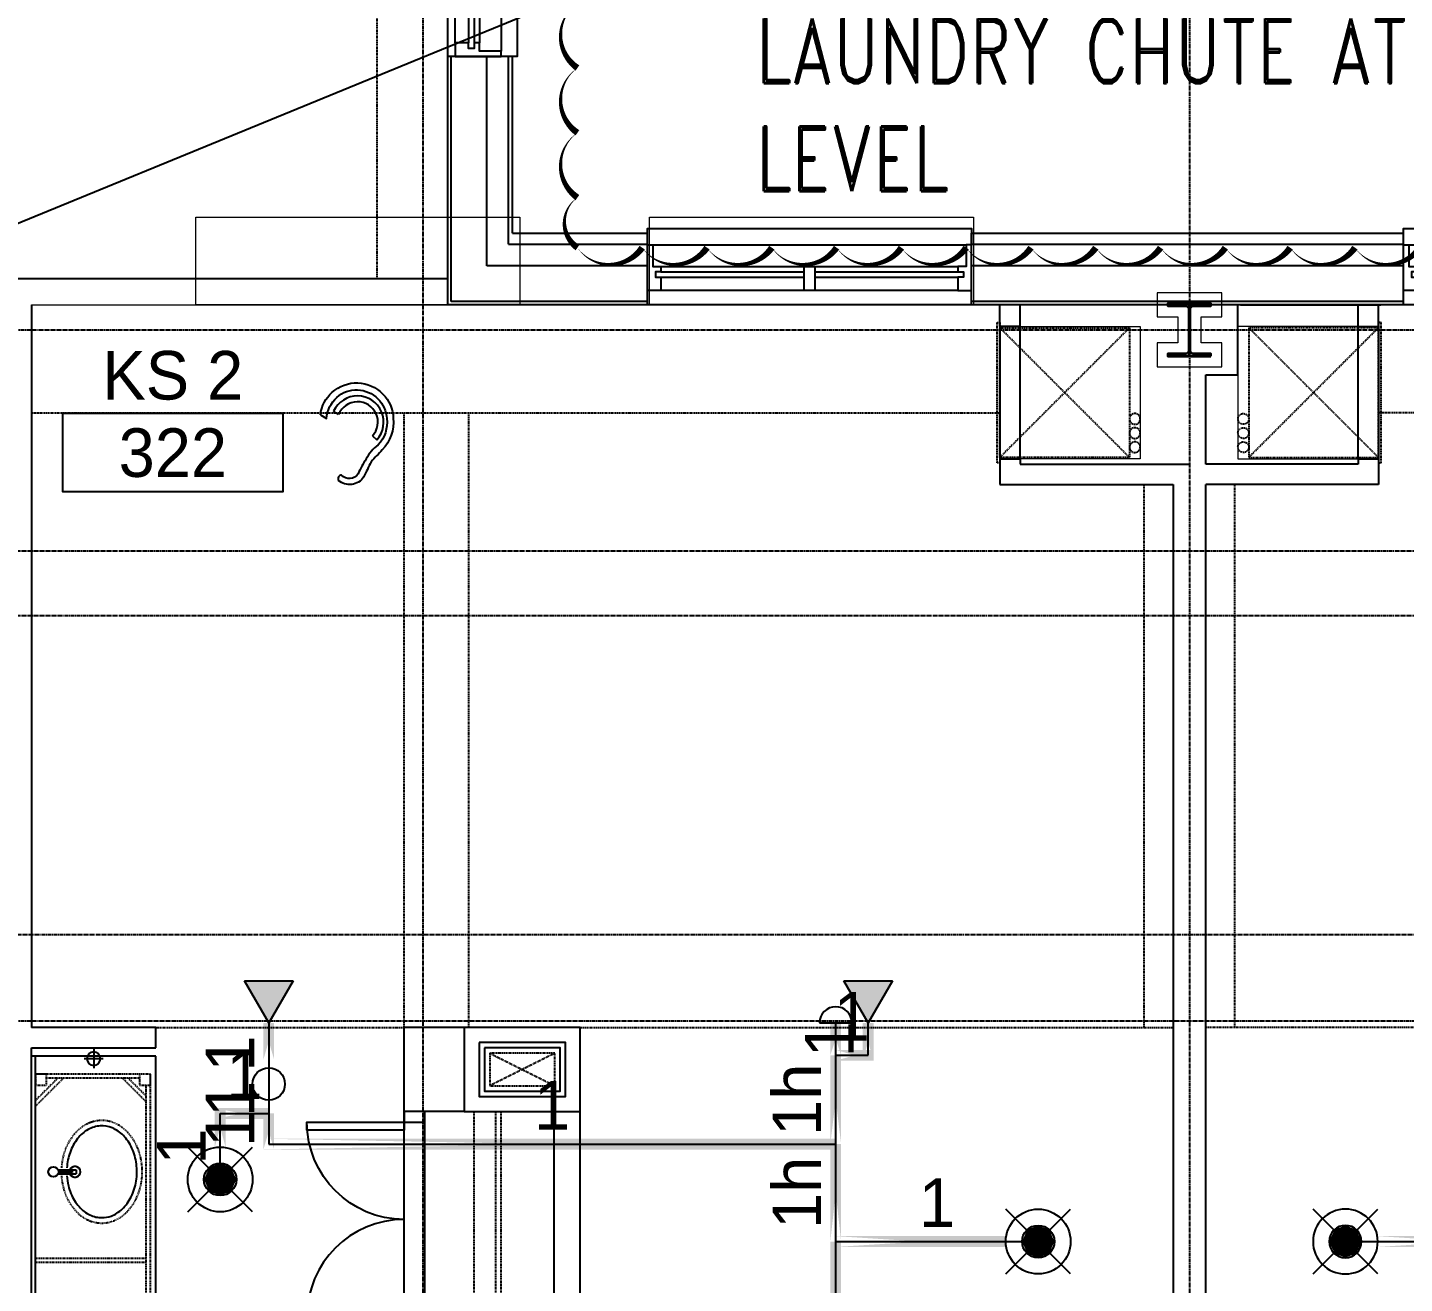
# Model space of a CAD drawing. Header units: inches. Extents: x -6955 to 13123, y -1334 to 3701.
# Drawn here: x 6442.1 to 6697.1, y 1788.9 to 2021.6 of the extents above; entities that cross this region are included whole.
import ezdxf
from ezdxf.enums import TextEntityAlignment as Align

# ---------------------------------------------------------------- set-up
doc = ezdxf.new("R2010")
doc.units = ezdxf.units.IN
doc.header["$MEASUREMENT"] = 0
doc.linetypes.add('CENTER2', pattern=[1.125, 0.75, -0.125, 0.125, -0.125])
doc.linetypes.add('HIDDEN2', pattern=[0.1875, 0.125, -0.0625])
for name, color, linetype, lineweight in [('A-Detl-Hatch', 1, 'Continuous', 18), ('A-Detl-Wide', 2, 'Continuous', 35), ('S-Detl-Hatch', 1, 'Continuous', 18)]:
    doc.layers.add(name, color=color, linetype=linetype, lineweight=lineweight)
for name, color, linetype in [('A-Door', 7, 'Continuous'), ('A-Door-Head', 8, 'Continuous'), ('A-Flor-Case', 6, 'Continuous'), ('A-Flor-Case-Hidden', 8, 'HIDDEN2'), ('A-Flor-Outline', 4, 'Continuous'), ('A-Flor-Ovhd', 1, 'HIDDEN2'), ('A-Flor-Pfix', 7, 'Continuous'), ('A-Flor-Soffit', 6, 'HIDDEN2'), ('A-Flor-Wall Mtd Fixture', 7, 'Continuous'), ('A-Glaz', 7, 'Continuous'), ('A-Glaz-Sill', 8, 'Continuous'), ('A-Grid(SmallScale)', 11, 'CENTER2'), ('A-HVAC', 6, 'HIDDEN2'), ('A-Tag-Rm(Scale)', 7, 'Continuous'), ('A-Wall-Full', 7, 'Continuous'), ('A-Wall-Hatch', 15, 'Continuous'), ('details', 7, 'Continuous'), ('headdn', 7, 'Continuous'), ('PIPEBL', 4, 'Continuous'), ('PIPESPC', 7, 'Continuous'), ('REVISION', 7, 'Continuous'), ('spk-cap', 7, 'Continuous'), ('spk-piperise', 7, 'Continuous'), ('TIDYPIPE', 7, 'Continuous')]:
    doc.layers.add(name, color=color, linetype=linetype)
doc.layers.add('G-Anno-Nplt', color=140, linetype='Continuous', lineweight=18, plot=False)
doc.styles.add('G1DIM', font='arial.ttf')
doc.styles.add('PDA1', font='ROMAND', dxfattribs={"width": 0.755})
doc.styles.add('PIPE', font='PIPE.SHX')
doc.styles.add('ROMANS', font='ROMANS', dxfattribs={"height": 0.25})
doc.dimstyles.new('Aec-Arch-I-96', dxfattribs={"dimscale": 96, "dimtxt": 0.09375, "dimasz": 0.0625, "dimexe": 0.0625, "dimexo": 0.0625, "dimgap": 0.03125, "dimtad": 1, "dimdec": 3, "dimzin": 3, "dimdsep": 46, "dimlunit": 4, "dimtxsty": 'G1DIM', "dimblk": 'ARCHTICK', "dimcen": 0.09375, "dimclrt": 2, "dimazin": 2, "dimtfac": 0.75, "dimtdec": 3, "dimtix": 1, "dimtmove": 2, "dimatfit": 2, "dimldrblk": 'OPEN90', "dimfxl": 0.0625, "dimtolj": 1, "dimtzin": 0, "dimarcsym": 0})
doc.dimstyles.new('STANDARD$7', dxfattribs={"dimtxt": 0.09375, "dimasz": 0.125, "dimexe": 0.125, "dimexo": 0.09375, "dimgap": 0.0625, "dimtad": 1, "dimdec": 6, "dimzin": 3, "dimdsep": 46, "dimlunit": 4, "dimtxsty": 'ROMANS', "dimcen": 0.09375, "dimadec": 0, "dimazin": 0, "dimtfac": 0.09375, "dimtdec": 0, "dimtofl": 0, "dimtmove": 0, "dimatfit": 3, "dimfxl": 1, "dimfrac": 2, "dimtolj": 1, "dimtzin": 3, "dimarcsym": 0})

# ---------------------------------------------------------------- blocks, each defined once
blk = doc.blocks.new('EXTERIOR WINDOW 3')
at = {"layer": 'A-Glaz'}
for p, q in [((5693, -8445.75), (5693, -8419.25)), ((5694, -8445.75), (5694, -8419.25)), ((5695, -8474.25), (5695, -8419.25)), ((5693, -8474.25), (5693, -8447.75)), ((5694, -8474.25), (5694, -8447.75))]:
    blk.add_line(p, q, dxfattribs=at)
for points in [[(5693, -8419.25), (5690.5, -8419.25), (5690.5, -8416.75), (5699, -8416.75), (5699, -8417.75), (5695, -8417.75), (5695, -8419.25), (5694, -8419.25), (5694, -8418.25), (5693, -8418.25), (5693, -8419.25)], [(5693, -8474.25), (5690.5, -8474.25), (5690.5, -8476.75), (5699, -8476.75), (5699, -8475.75), (5695, -8475.75), (5695, -8474.25), (5694, -8474.25), (5694, -8475.25), (5693, -8475.25), (5693, -8474.25)]]:
    blk.add_lwpolyline(points, dxfattribs=at)
blk.add_lwpolyline([(5690.5, -8445.75), (5690.5, -8447.75), (5695, -8447.75), (5695, -8445.75)], close=True, dxfattribs=at)
at = {"layer": 'A-Glaz-Sill'}
for p, q in [((5689.12, -8416.75), (5689.12, -8476.75)), ((5690.5, -8419.25), (5690.5, -8474.25)), ((5699, -8475.75), (5699, -8417.75))]:
    blk.add_line(p, q, dxfattribs=at)
blk.add_lwpolyline([(5699, -8476.75), (5702, -8476.75), (5702, -8416.75), (5699, -8416.75)], dxfattribs=at)
blk = doc.blocks.new('EXTERIOR WINDOW 4')
at = {"layer": 'A-Glaz'}
for p, q in [((3139.62, -8499), (3194.62, -8499)), ((3139.62, -8500), (3166.12, -8500)), ((3139.62, -8501), (3166.12, -8501)), ((3168.12, -8500), (3194.62, -8500)), ((3168.12, -8501), (3194.62, -8501))]:
    blk.add_line(p, q, dxfattribs=at)
for points in [[(3139.62, -8501), (3139.62, -8503.5), (3137.12, -8503.5), (3137.12, -8495), (3138.12, -8495), (3138.12, -8499), (3139.62, -8499), (3139.62, -8500), (3138.62, -8500), (3138.62, -8501), (3139.62, -8501)], [(3194.62, -8501), (3194.62, -8503.5), (3197.12, -8503.5), (3197.12, -8495), (3196.12, -8495), (3196.12, -8499), (3194.62, -8499), (3194.62, -8500), (3195.62, -8500), (3195.62, -8501), (3194.62, -8501)]]:
    blk.add_lwpolyline(points, dxfattribs=at)
blk.add_lwpolyline([(3168.12, -8503.5), (3166.12, -8503.5), (3166.12, -8499), (3168.12, -8499)], close=True, dxfattribs=at)
at = {"layer": 'A-Glaz-Sill'}
for p, q in [((3138.12, -8495), (3196.12, -8495)), ((3194.62, -8503.5), (3139.62, -8503.5)), ((3197.12, -8506.13), (3137.12, -8506.13))]:
    blk.add_line(p, q, dxfattribs=at)
blk.add_lwpolyline([(3137.12, -8495), (3137.12, -8492), (3197.12, -8492), (3197.12, -8495)], dxfattribs=at)
blk = doc.blocks.new('*U18')
at = {"layer": 'A-Detl-Hatch'}
h = blk.add_hatch(dxfattribs=at)
h.set_pattern_fill('ANSI32', color=256, scale=6, style=0)
h.set_pattern_definition([(45, (0, -4.865), (-1.591, 1.591), []), (45, (1.0607, -4.865), (-1.591, 1.591), [])])
edge = h.paths.add_edge_path()
edge.add_line((3.98, -9.73), (3.98, -9.295))
edge.add_line((3.98, -9.295), (0.645, -9.295))
edge.add_arc((0.645, -8.795), 0.5, 180, 270, ccw=False)
edge.add_line((0.145, -8.795), (0.145, -0.935))
edge.add_arc((0.645, -0.935), 0.5, 90, 180, ccw=False)
edge.add_line((0.645, -0.435), (3.98, -0.435))
edge.add_line((3.98, -0.435), (3.98, 0))
edge.add_line((3.98, 0), (-3.98, 0))
edge.add_line((-3.98, 0), (-3.98, -0.435))
edge.add_line((-3.98, -0.435), (-0.645, -0.435))
edge.add_arc((-0.645, -0.935), 0.5, 0, 90, ccw=False)
edge.add_line((-0.145, -0.935), (-0.145, -8.795))
edge.add_arc((-0.645, -8.795), 0.5, -90, 0, ccw=False)
edge.add_line((-0.645, -9.295), (-3.98, -9.295))
edge.add_line((-3.98, -9.295), (-3.98, -9.73))
edge.add_line((-3.98, -9.73), (3.98, -9.73))
at = {"color": 0, "linetype": 'ByBlock'}
blk.add_lwpolyline([(3.98, -9.73), (3.98, -9.295), (0.645, -9.295, -0.4142136), (0.145, -8.795), (0.145, -0.935, -0.4142136), (0.645, -0.435), (3.98, -0.435), (3.98, 0), (-3.98, 0), (-3.98, -0.435), (-0.645, -0.435, -0.4142136), (-0.145, -0.935), (-0.145, -8.795, -0.4142136), (-0.645, -9.295), (-3.98, -9.295), (-3.98, -9.73)], format="xyb", close=True, dxfattribs=at)
blk = doc.blocks.new('W10X33')
at = {"layer": 'S-Detl-Hatch'}
blk.add_lwpolyline([(13773.78, -7310.28), (13773.78, -7305.84), (13769.95, -7305.84), (13769.95, -7300.98), (13773.78, -7300.98), (13773.78, -7296.55), (13761.82, -7296.55), (13761.82, -7300.98), (13765.66, -7300.98), (13765.66, -7305.84), (13761.82, -7305.84), (13761.82, -7310.28)], close=True, dxfattribs=at)
at = {"layer": 'A-Detl-Wide'}
blk.add_blockref('*U18', (13767.8, -7298.55), dxfattribs=at)
blk = doc.blocks.new('Rm Tag')
blk.add_lwpolyline([(-0.2124, 0.0759), (0.2124, 0.0759), (0.2124, -0.0759), (-0.2124, -0.0759)], close=True)
for p in [(0, 0.2858), (0, 0.1493), (0, 0)]:
    blk.add_attdef('XXX', text='', height=0.0938).set_placement(p, align=Align.MIDDLE_CENTER)
blk = doc.blocks.new('King Studio 1 -41')
at = {"layer": 'A-Flor-Soffit'}
blk.add_line((9.5, 267.54), (194.63, 267.54), dxfattribs=at)
at = {"layer": 'A-Wall-Full'}
blk.add_line((9.5, 147.25), (9.5, 280.63), dxfattribs=at)
at = {"layer": 'G-Anno-Nplt'}
blk.add_line((9.5, 280.63), (214.88, 280.63), dxfattribs=at)
blk.add_lwpolyline([(110.63, 280.63), (110.63, 293.5), (50.63, 293.5), (50.63, 280.63)], close=True, dxfattribs=at)
blk = doc.blocks.new('HI Symbol')
for p, q in [((-3.27, 0.7), (-4.19, 1.28)), ((3, -3.29), (3.79, -4.02))]:
    blk.add_line(p, q)
for points in [[(-6.63, 0.65, -0.182935), (-4.44, 4.8, -0.200247), (0.29, 6.53, -0.195072), (4.92, 4.47, -0.193072), (6.86, 0.03, -0.217394), (4.81, -5.88, 0.008253), (2.76, -8.08, 0.005655), (1.37, -10.89, -0.460511), (-3.3, -11.51, -0.33814)], [(-6.63, 0.65), (-5.5, -0.07, -0.195256), (-3.58, 3.85, -0.201114), (0.24, 5.25, -0.195703), (4.01, 3.58, -0.179051), (5.66, -0.07, -0.224659), (4.03, -4.95, 0.096678), (1.84, -7.53, 0.036089), (0.34, -10.32, -0.47152), (-2.7, -10.57, 0.661656), (-3.25, -11.51, -2.553875)]]:
    blk.add_lwpolyline(points, format="xyb")
for radius, end in [(4.85, 155.5899), (3.77, 157.8484)]:
    blk.add_arc((0.23, -0.73), radius, 317.2822, end)
blk = doc.blocks.new('side2')
for p, q in [((0, 0), (7.79, 4.5)), ((7.79, 4.5), (7.79, -4.5)), ((7.79, -4.5), (0, 0))]:
    blk.add_line(p, q)
blk.add_solid([(7.79, -4.5), (0, 0), (7.79, 4.5)])
blk = doc.blocks.new('dpend2')
for p, q in [((-6, -6), (6, 6)), ((6, -6), (-6, 6))]:
    blk.add_line(p, q)
for radius in [6, 3]:
    blk.add_circle((0, 0), radius)
for points in [[(0, 0), (0, 3), (-2.12, 2.14)], [(0, 0), (0, 3), (2.12, 2.14)], [(0, 0), (-3, 0), (-2.08, 2.07)], [(0, 0), (-3, 0), (-2.08, -2.07)], [(0, 0), (0, -3), (-2.12, -2.14)], [(0, 0), (3, 0), (2.08, 2.07)], [(0, 0), (3, 0), (2.08, -2.07)], [(0, 0), (0, -3), (2.12, -2.14)]]:
    blk.add_solid(points)
blk = doc.blocks.new('CAP')
blk.add_line((0, 3), (0, -3))
blk.add_arc((0, 0), 3, 270, 90)
blk = doc.blocks.new('PIPESPC')
at = {"layer": 'PIPESPC', "style": 'PIPE', "width": 0.9}
blk.add_attdef('SIZE', text='', height=9, dxfattribs=at).set_placement((0, 4.02), align=Align.CENTER)
at = {"layer": 'PIPESPC', "style": 'PIPE', "flags": 1}
blk.add_attdef('SCHED', (25.3, 3.89), '', height=9, dxfattribs=at)
blk = doc.blocks.new('rise')
blk.add_circle((0, 0), 3)
blk = doc.blocks.new('HVAC UNIT NICHE')
at = {"layer": 'A-Door-Head'}
blk.add_lwpolyline([(4, 0), (28.5, 0), (28.5, -3.75), (4, -3.75)], close=True, dxfattribs=at)
at = {"layer": 'A-HVAC'}
for p, q in [((4.25, 0), (28.25, -24)), ((4.25, -24), (28.25, 0))]:
    blk.add_line(p, q, dxfattribs=at)
for points in [[(3.25, 0), (29.25, 0), (29.25, 0.5), (3.25, 0.5)], [(4.25, -24), (28.25, -24), (28.25, 0), (4.25, 0)]]:
    blk.add_lwpolyline(points, close=True, dxfattribs=at)
for centre in [(21.13, -25), (23.75, -25), (26.36, -25)]:
    blk.add_circle(centre, 1, dxfattribs=at)
at = {"layer": 'A-Wall-Full'}
for p, q in [((4, 0), (0, 0)), ((4, -3.75), (4, 0)), ((28.5, 0), (33.25, 0)), ((28.5, -3.75), (28.5, 0)), ((33.25, 0), (33.25, -26)), ((4, -3.75), (0, -3.75)), ((28.5, -3.75), (29.5, -3.75)), ((29.5, -3.75), (29.5, -26))]:
    blk.add_line(p, q, dxfattribs=at)
at = {"layer": 'G-Anno-Nplt'}
blk.add_lwpolyline([(4, 0), (4, -26), (28.5, -26), (28.5, 0)], close=True, dxfattribs=at)
blk = doc.blocks.new('Plumbing Chase')
at = {"layer": 'A-Flor-Outline', "linetype": 'HIDDEN2', "ltscale": 0.5}
blk.add_lwpolyline([(0.625, 0), (6.625, 0), (6.625, 24), (0.625, 24)], close=True, dxfattribs=at)
at = {"layer": 'G-Anno-Nplt'}
for centre in [(3.625, 18), (3.625, 12), (3.625, 6)]:
    blk.add_circle(centre, 2.5, dxfattribs=at)
blk = doc.blocks.new('18in door')
blk.add_lwpolyline([(0, 0), (1.5, 0), (1.5, 18), (0, 18)], close=True)
blk.add_arc((0, 0), 18, 0, 90)
blk = doc.blocks.new('Single 12x6 HVAC Shaft')
at = {"layer": 'A-Flor-Outline'}
blk.add_lwpolyline([(3.75, 17.75), (11.75, 17.75), (11.75, 3.75), (3.75, 3.75)], close=True, dxfattribs=at)
at = {"layer": 'A-HVAC'}
for p, q in [((4.75, 16.75), (10.75, 4.75)), ((4.75, 4.75), (10.75, 16.75))]:
    blk.add_line(p, q, dxfattribs=at)
blk.add_lwpolyline([(4.75, 16.75), (10.75, 16.75), (10.75, 4.75), (4.75, 4.75)], close=True, dxfattribs=at)
at = {"layer": 'A-Wall-Full'}
for points in [[(0, 21.5), (15.5, 21.5), (15.5, 0), (0, 0)], [(2.75, 18.75), (12.75, 18.75), (12.75, 2.75), (2.75, 2.75)]]:
    blk.add_lwpolyline(points, close=True, dxfattribs=at)
blk = doc.blocks.new('sink1915rear')
for p, q in [((-0.37, -1.9), (-0.37, -5.29)), ((-0.12, -1.97), (-0.12, -4.54)), ((0.13, -1.97), (0.13, -4.54)), ((0.38, -1.9), (0.38, -5.29)), ((0.13, -4.54), (-0.12, -4.54)), ((0.38, -5.29), (-0.37, -5.29))]:
    blk.add_line(p, q)
blk.add_circle((0, -1.04), 0.938)
for start, end in [(112.0243, 67.9757), (138.5829, 221.4171), (318.587, 41.413), (264.1135, 275.8865)]:
    blk.add_arc((0, -5.04), 1, start, end)
blk.add_open_spline([(-0.75, -3.54), (-1.37, -3.58), (-1.99, -3.68), (-3.59, -4.07), (-4.53, -4.46), (-6.15, -5.47), (-6.84, -6.09), (-7.86, -7.44), (-8.21, -8.17), (-8.46, -9.28), (-8.5, -9.65), (-8.5, -10.01), (-8.5, -10.59), (-8.4, -11.17), (-7.93, -12.47), (-7.49, -13.18), (-6.28, -14.46), (-5.51, -15.02), (-3.75, -15.9), (-2.76, -16.21), (-0.69, -16.54), (0.38, -16.56), (2.47, -16.29), (3.47, -16), (5.27, -15.17), (6.07, -14.63), (7.34, -13.38), (7.81, -12.68), (8.41, -11.21), (8.54, -10.45), (8.44, -8.94), (8.22, -8.19), (7.42, -6.76), (6.85, -6.1), (5.41, -4.95), (4.55, -4.47), (2.7, -3.81), (1.74, -3.61), (0.75, -3.54)], degree=3, knots=[4.798605, 4.798605, 4.798605, 4.798605, 5.014176, 5.014176, 5.378501, 5.378501, 5.742827, 5.742827, 6.107152, 6.107152, 6.283185, 6.283185, 6.283185, 6.561131, 6.561131, 6.925457, 6.925457, 7.289782, 7.289782, 7.654107, 7.654107, 8.018433, 8.018433, 8.382758, 8.382758, 8.747084, 8.747084, 9.111409, 9.111409, 9.475734, 9.475734, 9.84006, 9.84006, 10.204385, 10.204385, 10.56871, 10.56871, 10.909356, 10.909356, 10.909356, 10.909356])
at = {"layer": 'A-Flor-Case-Hidden', "linetype": 'HIDDEN2', "ltscale": 0.25}
blk.add_ellipse((0, -10.01), major_axis=(-9.5, 0), ratio=0.789474, start_param=4.791408, end_param=10.916548, dxfattribs=at)
blk = doc.blocks.new('wall sconce')
for p, q in [((0, 0), (3.75, 0)), ((2, -1.75), (2, 1.75))]:
    blk.add_line(p, q)
blk.add_circle((2, 0), 1.25)
blk = doc.blocks.new('41in Std Vanity')
at = {"layer": 'A-Flor-Case'}
for p, q in [((23, 54.5), (0, 54.5)), ((0.75, 1.5), (0.75, 54.5)), ((23, 1.5), (23, 54.5)), ((23, 1.5), (0, 1.5))]:
    blk.add_line(p, q, dxfattribs=at)
at = {"layer": 'A-Flor-Case-Hidden'}
for p, q in [((22, 51.12), (0.75, 51.12)), ((22, 4.88), (22, 51.12)), ((4.83, 50.38), (0.75, 46.3)), ((5.89, 50.38), (0.75, 45.24)), ((20, 50.38), (2.75, 50.38)), ((16.86, 50.38), (21.25, 45.99)), ((17.92, 50.38), (21.25, 47.05)), ((21.25, 4.88), (21.25, 49.12)), ((21.25, 17), (0.75, 17)), ((21.25, 16.25), (0.75, 16.25)), ((21.25, 5.62), (0.75, 5.62)), ((22, 4.88), (0.75, 4.88))]:
    blk.add_line(p, q, dxfattribs=at)
for points in [[(0.75, 49.12), (2.75, 49.12), (2.75, 51.12), (0.75, 51.12)], [(20, 49.12), (22, 49.12), (22, 51.12), (20, 51.12)]]:
    blk.add_lwpolyline(points, close=True, dxfattribs=at)
at = {"layer": 'A-Wall-Full'}
for p, q in [((0, 0), (0, 56)), ((0, 56), (23, 56)), ((23, 0), (0, 0))]:
    blk.add_line(p, q, dxfattribs=at)
at = {"layer": 'A-Flor-Pfix', "rotation": 90}
blk.add_blockref('sink1915rear', (2.99, 33.06), dxfattribs=at)
at = {"layer": 'A-Flor-Wall Mtd Fixture', "xscale": -1, "rotation": 90}
blk.add_blockref('wall sconce', (11.5, 56), dxfattribs=at)
at = {"layer": 'A-Flor-Wall Mtd Fixture', "rotation": 90}
blk.add_blockref('wall sconce', (11.5, 0), dxfattribs=at)
blk = doc.blocks.new('_ArchTick')
at = {"color": 0, "linetype": 'ByBlock', "const_width": 0.15}
blk.add_lwpolyline([(-0.5, -0.5), (0.5, 0.5)], dxfattribs=at)
blk = doc.blocks.new('*D133')
at = {"layer": 'Defpoints', "color": 0, "transparency": 16777216}
for p in [(-44.25, -73.66), (-4.25, -73.66), (-4.25, -75.03)]:
    blk.add_point(p, dxfattribs=at)
at = {"layer": 'G-Anno-Nplt', "color": 0, "lineweight": -2, "transparency": 16777216}
for p, q in [((-44.25, -75.03), (-4.25, -75.03)), ((-44.25, -75.16), (-44.25, -76.53)), ((-4.25, -75.16), (-4.25, -76.53))]:
    blk.add_line(p, q, dxfattribs=at)
at = {"layer": 'G-Anno-Nplt', "color": 0, "lineweight": -2, "transparency": 16777216, "xscale": 1.5, "yscale": 1.5, "zscale": 1.5, "rotation": 180}
blk.add_blockref('_ArchTick', (-44.25, -75.03), dxfattribs=at)
at = {"layer": 'G-Anno-Nplt', "color": 0, "lineweight": -2, "transparency": 16777216, "xscale": 1.5, "yscale": 1.5, "zscale": 1.5}
blk.add_blockref('_ArchTick', (-4.25, -75.03), dxfattribs=at)
at = {"layer": 'G-Anno-Nplt', "transparency": 16777216, "insert": (-24.25, -76.93), "char_height": 2.25, "attachment_point": 5, "rotation": 180, "style": 'G1DIM'}
blk.add_mtext('\\A1;3\'-4"', dxfattribs=at)
blk = doc.blocks.new('_Open90')
at = {"color": 0, "linetype": 'ByBlock', "lineweight": -2}
for p, q in [((0, 0), (-1, 0)), ((-0.5, 0.5), (0, 0)), ((0, 0), (-0.5, -0.5))]:
    blk.add_line(p, q, dxfattribs=at)
blk = doc.blocks.new('*D134')
at = {"layer": 'Defpoints', "color": 0, "transparency": 16777216}
for p in [(-11.64, -72.75), (-10.4, -72.75), (-10.4, -96.75)]:
    blk.add_point(p, dxfattribs=at)
at = {"layer": 'G-Anno-Nplt', "color": 0, "lineweight": -2, "transparency": 16777216}
for p, q in [((-11.9, -72.75), (-13.14, -72.75)), ((-11.64, -96.75), (-11.64, -72.75)), ((-11.9, -96.75), (-13.14, -96.75))]:
    blk.add_line(p, q, dxfattribs=at)
at = {"layer": 'G-Anno-Nplt', "color": 0, "lineweight": -2, "transparency": 16777216, "xscale": 1.5, "yscale": 1.5, "zscale": 1.5}
for p, rotation in [((-11.64, -72.75), 90), ((-11.64, -96.75), 270)]:
    blk.add_blockref('_ArchTick', p, dxfattribs=dict(at, rotation=rotation))
at = {"layer": 'G-Anno-Nplt', "transparency": 16777216, "insert": (-13.54, -84.75), "char_height": 2.25, "attachment_point": 5, "rotation": 90, "style": 'G1DIM'}
blk.add_mtext('\\A1;2\'-0"', dxfattribs=at)
blk = doc.blocks.new('Studio Vanity and Closet Typ')
at = {"layer": 'A-Door'}
for points in [[(-42.2386, -69), (-42.2386, -72.75), (-44.2386, -72.75), (-44.2386, -69)], [(-6.2386, -69), (-6.2386, -72.75), (-4.2386, -72.75), (-4.2386, -69)]]:
    blk.add_lwpolyline(points, close=True, dxfattribs=at)
at = {"layer": 'A-Door-Head'}
blk.add_lwpolyline([(-42.2386, -69), (-42.2386, -72.75), (-6.2386, -72.75), (-6.2386, -69)], close=True, dxfattribs=at)
at = {"layer": 'A-Flor-Ovhd'}
for p, q in [((-4.375, -81.955), (-44.25, -81.955)), ((-4.375, -85.955), (-44.25, -85.955)), ((-4.375, -86.955), (-44.25, -86.955))]:
    blk.add_line(p, q, dxfattribs=at)
at = {"layer": 'A-Flor-Soffit'}
blk.add_line((-59.75, -23), (-59.75, -69), dxfattribs=at)
at = {"layer": 'A-Wall-Full'}
for p, q in [((-56, 0), (-56, -23)), ((0, 0), (0, -23)), ((-56, -23), (-59.75, -23)), ((-42.25, -69), (-59.75, -69)), ((-59.75, -101.625), (-59.75, -69)), ((-42.25, -69), (-42.25, -72.75)), ((0, -69), (-6.25, -69)), ((-6.25, -69), (-6.25, -72.75)), ((-44.25, -80.125), (-44.25, -72.75)), ((-44.25, -72.75), (-42.25, -72.75)), ((-4.25, -72.75), (-6.25, -72.75)), ((-4.25, -72.75), (-4.25, -96.75)), ((-4.25, -96.75), (-44.25, -96.75)), ((3, -101.625), (-59.75, -101.625))]:
    blk.add_line(p, q, dxfattribs=at)
at = {"xscale": -1, "rotation": 90}
blk.add_blockref('41in Std Vanity', (0, 0), dxfattribs=at)
for name, p in [('Plumbing Chase', (-4.25, -96.75)), ('Single 12x6 HVAC Shaft', (-59.75, -101.625))]:
    blk.add_blockref(name, p)
at = {"layer": 'A-Door'}
blk.add_blockref('18in door', (-42.2386, -69), dxfattribs=at)
at = {"layer": 'A-Door', "xscale": -1}
blk.add_blockref('18in door', (-6.2386, -69), dxfattribs=at)
at = {"layer": 'G-Anno-Nplt'}
dim = blk.add_linear_dim(base=(-4.25, -75.0334), p1=(-44.25, -73.6618), p2=(-4.25, -73.6618), dimstyle='Aec-Arch-I-96', override={"dimscale": 24, "dimsah": 1, "dimclrt": 256}, dxfattribs=at)
dim.commit()
dim.dimension.update_dxf_attribs({"geometry": '*D133', "text_midpoint": (-24.25, -76.933)})
dim = blk.add_linear_dim(base=(-11.64, -72.75), p1=(-10.398, -96.75), p2=(-10.398, -72.75), angle=90, dimstyle='Aec-Arch-I-96', override={"dimscale": 24, "dimsah": 1, "dimclrt": 256}, dxfattribs=at)
dim.commit()
dim.dimension.update_dxf_attribs({"geometry": '*D134', "text_midpoint": (-13.5388, -84.75)})

msp = doc.modelspace()

# ---------------------------------------------------------------- linework, layer by layer
at = {"layer": 'A-Flor-Soffit'}
for p, q in [((6442.8942, 1950.2125), (6622.2167, 1950.2102)), ((6511.8942, 1836.3273), (6511.8956, 1950.2116)), ((6523.8942, 1836.3272), (6523.8956, 1950.2115)), ((6872.2167, 1950.2123), (6692.4517, 1950.2123)), ((6648.9692, 1836.3273), (6648.9692, 1936.9523)), ((6665.6992, 1936.9523), (6665.6992, 1836.3273)), ((6544.5192, 1836.3273), (6654.3342, 1836.3273)), ((6769.5942, 1836.3273), (6660.3342, 1836.3273))]:
    msp.add_line(p, q, dxfattribs=at)
at = {"layer": 'A-Grid(SmallScale)'}
for p, q in [((6515.3342, 3132.3201), (6515.3342, 1223.6428)), ((6657.3342, 3132.3201), (6657.3342, 1223.6428)), ((4537.3342, 1965.5773), (8345.3342, 1965.5773)), ((8345.3342, 1912.5773), (4537.3342, 1912.5773)), ((4561.449, 1853.5773), (8345.3342, 1853.5773)), ((4537.3342, 1837.5773), (8345.3342, 1837.5773))]:
    msp.add_line(p, q, dxfattribs=at)
msp.add_lwpolyline([(8345.3342, 1924.5773), (4557.6467, 1924.5773), (4550.0842, 1939.1398), (4504.0217, 1939.1398)], dxfattribs=at)
at = {"layer": 'A-Wall-Full'}
for p, q in [((6531.9592, 2016.2023), (6519.9592, 2016.2023)), ((6519.9592, 1970.2023), (6519.9592, 2016.2023)), ((6531.9592, 1983.4523), (6531.9592, 2016.2023)), ((6531.9592, 1983.4523), (6556.9592, 1983.4523)), ((6556.9592, 1970.2023), (6556.9592, 1983.4523)), ((6616.9592, 1970.2023), (6616.9592, 1983.4523)), ((6616.9592, 1983.4523), (6696.9597, 1983.4523)), ((6696.9597, 1970.2023), (6696.9597, 1983.4523)), ((6442.8942, 1970.2023), (6442.8942, 1836.3273)), ((6556.9592, 1970.2023), (6519.9592, 1970.2023)), ((6696.9597, 1970.2023), (6616.9592, 1970.2023)), ((6666.3142, 1957.2123), (6666.3142, 1970.2248)), ((6666.7667, 1970.2023), (6692.7542, 1970.2023)), ((6660.3342, 1940.7023), (6660.3342, 1957.2123)), ((6660.3342, 1957.2123), (6666.3142, 1957.2123)), ((6648.2167, 1940.7023), (6657.3342, 1940.7023)), ((6666.4517, 1940.7023), (6660.3342, 1940.7023)), ((6648.2167, 1936.9523), (6654.3342, 1936.9523)), ((6666.4517, 1936.9523), (6660.3342, 1936.9523)), ((6465.8942, 1836.3273), (6442.8942, 1836.3273))]:
    msp.add_line(p, q, dxfattribs=at)
for points in [[(6654.3342, 1936.9523), (6654.3342, 1773.5773), (6648.9692, 1773.5773), (6648.9692, 1749.4723), (6654.3342, 1749.4723), (6654.3342, 1695.5773)], [(6660.3342, 1695.5773), (6660.3342, 1749.4723), (6665.6992, 1749.4723), (6665.6992, 1773.5773), (6660.3342, 1773.5773), (6660.3342, 1936.9523)]]:
    msp.add_lwpolyline(points, dxfattribs=at)
at = {"layer": 'A-Wall-Hatch'}
for p, q in [((6520.5842, 1970.8273), (6520.5842, 2016.2023)), ((6527.2092, 1977.4523), (6527.2092, 2016.2023)), ((6531.2092, 1981.4523), (6531.2092, 2016.2023)), ((6531.2092, 1981.4523), (6556.9592, 1981.4523)), ((6616.9592, 1981.4523), (6696.9597, 1981.4523)), ((6556.9592, 1977.4523), (6527.2092, 1977.4523)), ((6696.9597, 1977.4523), (6616.9592, 1977.4523)), ((6556.9592, 1970.8273), (6520.5842, 1970.8273)), ((6696.9597, 1970.8273), (6616.9592, 1970.8273))]:
    msp.add_line(p, q, dxfattribs=at)
at = {"layer": 'G-Anno-Nplt'}
for p, q in [((6442.8942, 1970.2023), (6647.9142, 1970.2023)), ((6872.2167, 1970.2023), (6666.3142, 1970.2023))]:
    msp.add_line(p, q, dxfattribs=at)
for points in [[(6533.3347, 1970.2024), (6473.3354, 1970.2024), (6473.3354, 1986.4521), (6533.3347, 1986.4521)], [(6556.9592, 1984.3273), (6616.9586, 1984.3273), (6616.9586, 1970.2023), (6556.9592, 1970.2023)], [(6617.3335, 1970.2024), (6557.3342, 1970.2024), (6557.3342, 1986.4521), (6617.3335, 1986.4521)]]:
    msp.add_lwpolyline(points, close=True, dxfattribs=at)
at = {"layer": 'PIPEBL'}
for p, q in [((6486.8192, 1837.2124), (6486.8192, 1825.8838)), ((6591.8192, 1831.2124), (6591.8192, 1837.2124)), ((6597.8192, 1831.2124), (6597.8192, 1837.2124)), ((6591.8192, 1831.2124), (6597.8192, 1831.2124)), ((6591.8192, 1814.7596), (6591.8192, 1831.2124)), ((6486.8192, 1825.8838), (6486.8192, 1820.4288)), ((6477.8192, 1808.2124), (6477.8192, 1820.4288)), ((6477.8192, 1820.4288), (6486.8192, 1820.4288)), ((6486.8192, 1820.4288), (6486.8192, 1814.7596)), ((6486.8192, 1814.7596), (6591.8192, 1814.7596)), ((6591.8192, 1796.7124), (6591.8192, 1814.7596)), ((6591.8192, 1796.7124), (6629.3192, 1796.7124)), ((6591.8192, 1738.2124), (6591.8192, 1796.7124)), ((6686.2092, 1796.7124), (6723.7092, 1796.7124))]:
    msp.add_line(p, q, dxfattribs=at)
at = {"layer": 'REVISION'}
msp.add_lwpolyline([(6543.9805, 2026.0621, 0, 1.2, 0.52056705), (6543.9805, 2014.0621, 0, 1.2, 0.52056705), (6543.9805, 2002.0621, 0, 1.2, 0.52056705), (6543.9805, 1990.0621, 0, 1.2, 0.52056705), (6543.9805, 1980.788, 0, 1.2, 0.52056705), (6555.9805, 1980.788, 0, 1.2, 0.52056705), (6567.9805, 1980.788, 0, 1.2, 0.52056705), (6579.9805, 1980.788, 0, 1.2, 0.52056705), (6591.9805, 1980.788, 0, 1.2, 0.52056705), (6603.9805, 1980.788, 0, 1.2, 0.52056705), (6615.9805, 1980.788, 0, 1.2, 0.52056705), (6627.9805, 1980.788, 0, 1.2, 0.52056705), (6639.9805, 1980.788, 0, 1.2, 0.52056705), (6651.9805, 1980.788, 0, 1.2, 0.52056705), (6663.9805, 1980.788, 0, 1.2, 0.52056705), (6675.9805, 1980.788, 0, 1.2, 0.52056705), (6687.9805, 1980.788, 0, 1.2, 0.52056705), (6699.9805, 1980.788, 0, 1.2, 0.52056705)], format="xyseb", dxfattribs=at)
at = {"layer": 'TIDYPIPE', "color": 7, "const_width": 2}
for points in [[(6486.8192, 1830.3838), (6486.8192, 1837.2124)], [(6591.8192, 1831.2124), (6591.8192, 1837.2124)], [(6597.8192, 1830.2124), (6597.8192, 1837.2124)], [(6591.8192, 1814.7596), (6591.8192, 1831.2124)], [(6591.8192, 1831.2124), (6598.8192, 1831.2124)], [(6476.8192, 1820.4288), (6486.8192, 1820.4288)], [(6477.8192, 1814.2124), (6477.8192, 1821.4288)], [(6486.8192, 1813.7596), (6486.8192, 1820.4288)], [(6485.8192, 1814.7596), (6591.8192, 1814.7596)], [(6591.8192, 1796.7124), (6591.8192, 1814.7596)], [(6591.8192, 1738.2124), (6591.8192, 1796.7124)], [(6591.8192, 1796.7124), (6623.3192, 1796.7124)], [(6692.2092, 1796.7124), (6723.7092, 1796.7124)]]:
    msp.add_lwpolyline(points, close=True, dxfattribs=at)

# ---------------------------------------------------------------- block references
at = {"xscale": -1}
for name, p, rotation in [('King Studio 1 -41', (6239.3342, 1965.5773), 270), ('EXTERIOR WINDOW 3', (830.8348, -6400.5477), 180), ('HVAC UNIT NICHE', (6622.2167, 1970.2023), 90), ('Studio Vanity and Closet Typ', (6442.8942, 1776.5773), 90)]:
    msp.add_blockref(name, p, dxfattribs=dict(at, rotation=rotation))
for name, p in [('EXTERIOR WINDOW 4', (3419.8351, 10476.3273)), ('EXTERIOR WINDOW 4', (3559.8357, 10476.3273)), ('W10X33', (-7110.4667, 9268.9901))]:
    msp.add_blockref(name, p)
at = {"rotation": 270}
msp.add_blockref('HVAC UNIT NICHE', (6692.3142, 1970.2023), dxfattribs=at)
at = {"layer": 'A-Tag-Rm(Scale)'}
ref = msp.add_blockref('Rm Tag', (6469.054, 1942.8304), dxfattribs=dict(at, xscale=96, yscale=96, zscale=96))
ref.add_attrib('XXX', 'KS 2', dxfattribs={"layer": '0', "height": 9}).set_placement((6469.054, 1957.1614), align=Align.MIDDLE_CENTER)
ref.add_attrib('XXX', '322', dxfattribs={"layer": '0', "height": 9}).set_placement((6469.054, 1942.8304), align=Align.MIDDLE_CENTER)
msp.add_blockref('HI Symbol', (6503.0194, 1949.2049), dxfattribs=at)
at = {"layer": 'headdn', "rotation": 90}
for p in [(6486.8192, 1837.2124), (6597.8192, 1837.2124)]:
    msp.add_blockref('side2', p, dxfattribs=at)
at = {"layer": 'headdn'}
for p in [(6477.8192, 1808.2124), (6629.3192, 1796.7124)]:
    msp.add_blockref('dpend2', p, dxfattribs=at)
at = {"layer": 'headdn', "extrusion": (0, 0, -1), "zscale": -1}
msp.add_blockref('dpend2', (-6686.2092, 1796.7124), dxfattribs=at)
at = {"layer": 'PIPESPC'}
ref = msp.add_blockref('PIPESPC', (6594.8192, 1831.2124), dxfattribs=at)
ref.add_attrib('SIZE', '1', dxfattribs={"color": 0, "height": 9, "style": 'PIPE'}).set_placement((6594.8192, 1831.2124), align=Align.BOTTOM_CENTER)
ref = msp.add_blockref('PIPESPC', (6597.8192, 1834.2124), dxfattribs=dict(at, rotation=90))
ref.add_attrib('SIZE', '1', dxfattribs={"color": 0, "height": 9, "rotation": 90, "style": 'PIPE'}).set_placement((6597.8192, 1834.2124), align=Align.BOTTOM_CENTER)
ref = msp.add_blockref('PIPESPC', (6486.8192, 1831.5481), dxfattribs=dict(at, rotation=90))
ref.add_attrib('SIZE', '1', dxfattribs={"color": 0, "height": 9, "rotation": 90, "style": 'PIPE'}).set_placement((6486.8192, 1831.5481), align=Align.BOTTOM_CENTER)
ref = msp.add_blockref('PIPESPC', (6482.3192, 1820.4288), dxfattribs=at)
ref.add_attrib('SIZE', '1', dxfattribs={"color": 0, "height": 9, "style": 'PIPE'}).set_placement((6482.3192, 1820.4288), align=Align.BOTTOM_CENTER)
ref = msp.add_blockref('PIPESPC', (6591.8192, 1822.986), dxfattribs=dict(at, rotation=90))
ref.add_attrib('SIZE', '1h', dxfattribs={"color": 0, "height": 9, "rotation": 90, "style": 'PIPE'}).set_placement((6591.8192, 1822.986), align=Align.BOTTOM_CENTER)
ref = msp.add_blockref('PIPESPC', (6486.8192, 1823.1563), dxfattribs=dict(at, rotation=90))
ref.add_attrib('SIZE', '1', dxfattribs={"color": 0, "height": 9, "rotation": 90, "style": 'PIPE'}).set_placement((6486.8192, 1823.1563), align=Align.BOTTOM_CENTER)
ref = msp.add_blockref('PIPESPC', (6539.3192, 1814.7596), dxfattribs=at)
ref.add_attrib('SIZE', '1', dxfattribs={"color": 0, "height": 9, "style": 'PIPE'}).set_placement((6539.3192, 1814.7596), align=Align.BOTTOM_CENTER)
ref = msp.add_blockref('PIPESPC', (6486.8192, 1817.5942), dxfattribs=dict(at, rotation=90))
ref.add_attrib('SIZE', '1', dxfattribs={"color": 0, "height": 9, "rotation": 90, "style": 'PIPE'}).set_placement((6486.8192, 1817.5942), align=Align.BOTTOM_CENTER)
ref = msp.add_blockref('PIPESPC', (6477.8192, 1814.3206), dxfattribs=dict(at, rotation=90.00000225886781))
ref.add_attrib('SIZE', '1', dxfattribs={"color": 0, "height": 9, "rotation": 90.000002, "style": 'PIPE'}).set_placement((6477.8192, 1814.3206), align=Align.BOTTOM_CENTER)
ref = msp.add_blockref('PIPESPC', (6591.8192, 1805.736), dxfattribs=dict(at, rotation=90))
ref.add_attrib('SIZE', '1h', dxfattribs={"color": 0, "height": 9, "rotation": 90, "style": 'PIPE'}).set_placement((6591.8192, 1805.736), align=Align.BOTTOM_CENTER)
ref = msp.add_blockref('PIPESPC', (6610.5692, 1796.7124), dxfattribs=at)
ref.add_attrib('SIZE', '1', dxfattribs={"color": 0, "height": 9, "style": 'PIPE'}).set_placement((6610.5692, 1796.7124), align=Align.BOTTOM_CENTER)
at = {"layer": 'spk-cap', "rotation": 90.00000000002773}
msp.add_blockref('CAP', (6591.8192, 1837.2124), dxfattribs=at)
at = {"layer": 'spk-piperise', "rotation": 90.00000000002775}
msp.add_blockref('rise', (6486.8192, 1825.8838), dxfattribs=at)

# ---------------------------------------------------------------- texts
at = {"layer": 'details', "insert": (6576.968, 1991.2345), "char_height": 12, "width": 232.700925, "attachment_point": 7, "style": 'PDA1'}
msp.add_mtext('SIDEWALL SPRINKLER LOCATED IN LAUNDRY CHUTE AT EVERY OTHER LEVEL', dxfattribs=at)

# ---------------------------------------------------------------- leaders
at = {"layer": 'PIPESPC'}
for points in [[(6123.9156, 1863.1016), (6566.2874, 2100.7394), (6572.2589, 2100.7394)], [(6133.3691, 1859.3018), (6569.0696, 2038.1524), (6575.0411, 2038.1524)]]:
    msp.add_leader(points, dimstyle='STANDARD$7', dxfattribs=at)

doc.saveas('drawing.dxf')
